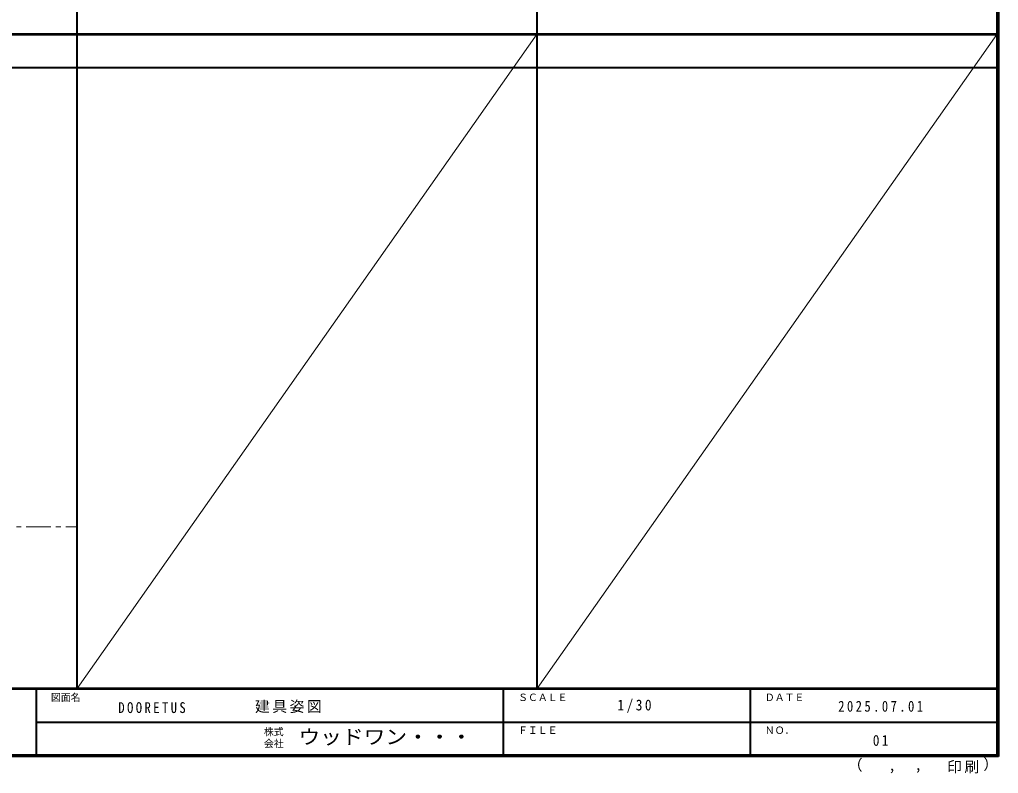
# Model space of a CAD drawing. Units: millimetres, scale not verified. Extents: x -6000 to 5700, y -4307 to 4260.
# Drawn here: x -250 to 5700, y -4307 to 276 of the extents above; entities that cross this region are included whole.
import ezdxf
from ezdxf.enums import TextEntityAlignment as Align

# ---------------------------------------------------------------- set-up
doc = ezdxf.new("R2010")
doc.units = ezdxf.units.MM
doc.header["$LTSCALE"] = 30
doc.linetypes.add('CHAIN1', pattern=[8, 5, -1, 1, -1])
for name, color, linetype, lineweight in [('0-1_通り芯', 7, 'CHAIN1', 18), ('F-0_補助線', 7, 'Continuous', 18), ('F-1_枠', 6, 'Continuous', 40)]:
    doc.layers.add(name, color=color, linetype=linetype, lineweight=lineweight)
doc.layers.add('F-A_文字', color=7, linetype='Continuous')
doc.styles.add('ＭＳ ゴシック', font='')
doc.styles.get('ＭＳ ゴシック').set_extended_font_data('MS Gothic')

msp = doc.modelspace()

# ---------------------------------------------------------------- linework, layer by layer
at = {"layer": '0-1_通り芯'}
msp.add_line((-5490, -2807.5), (100, -2807.5), dxfattribs=at)
at = {"layer": 'F-0_補助線'}
for p, q in [((2895, 190.5), (100, -3790)), ((5690, 184.5), (2895, -3790))]:
    msp.add_line(p, q, dxfattribs=at)
at = {"layer": 'F-1_枠'}
for p, q in [((100, -3790), (100, 4175)), ((2895, -3790), (2895, 4175)), ((5690, 4175), (5690, -4205)), ((5695, 4175), (5695, -4205)), ((5700, 4175), (5700, -4205)), ((-6000, 190.5), (5700, 190.5)), ((-6000, 187.5), (5700, 187.5)), ((-6000, 184.5), (5700, 184.5)), ((-6000, -15.5), (5700, -15.5)), ((5700, -3790), (-6000, -3790)), ((5700, -3795), (-6000, -3795)), ((-150, -3795), (-150, -4195)), ((2690, -3795), (2690, -4195)), ((4190, -3795), (4190, -4195)), ((-150, -3995), (5690, -3995.01)), ((5700, -4195), (-6000, -4195)), ((5700, -4200), (-6000, -4200)), ((5700, -4205), (-6000, -4205))]:
    msp.add_line(p, q, dxfattribs=at)

# ---------------------------------------------------------------- texts
at = {"layer": 'F-A_文字', "style": 'ＭＳ ゴシック'}
for s, height, p in [('図面名', 43.99, (-60, -3880)), ('ＳＣＡＬＥ', 43.99, (2780, -3880)), ('ＤＡＴＥ', 43.99, (4280, -3880)), ('株式', 43.99, (1235, -4089)), ('ＦＩＬＥ', 43.99, (2780, -4080)), ('ＮＯ．', 43.99, (4280, -4080)), ('会社', 43.99, (1235, -4161)), ('（', 65.98, (4784.03, -4308.31)), ('）', 65.98, (5608.4, -4304.13)), (',', 65.98, (5031.28, -4308.31)), (',', 65.98, (5190.2, -4305.53))]:
    msp.add_text(s, height=height, dxfattribs=at).set_placement(p, align=Align.BOTTOM_LEFT)
at = {"layer": 'F-A_文字', "style": 'ＭＳ ゴシック', "width": 1.1}
msp.add_text('ウッドワン・・・', height=87.98, dxfattribs=at).set_placement((1445, -4155), align=Align.BOTTOM_LEFT)
at = {"layer": 'F-A_文字', "char_height": 65.98, "attachment_point": 7, "style": 'ＭＳ ゴシック'}
for s, insert in [('\\T1.17;建具姿図', (1180.42, -3940)), ('\\T1.38;\\W0.9;1/30', (3383.75, -3940)), ('\\T1.39;\\W0.85;2025.07.01', (4726.25, -3932.5)), ('\\T1.39;\\W0.85;DOORETUS', (350, -3940.79)), ('\\T1.36;\\W0.9;01', (4936.25, -4140)), ('\\T1.17;印刷', (5388.15, -4306.92))]:
    msp.add_mtext(s, dxfattribs=dict(at, insert=insert))

doc.saveas('drawing.dxf')
